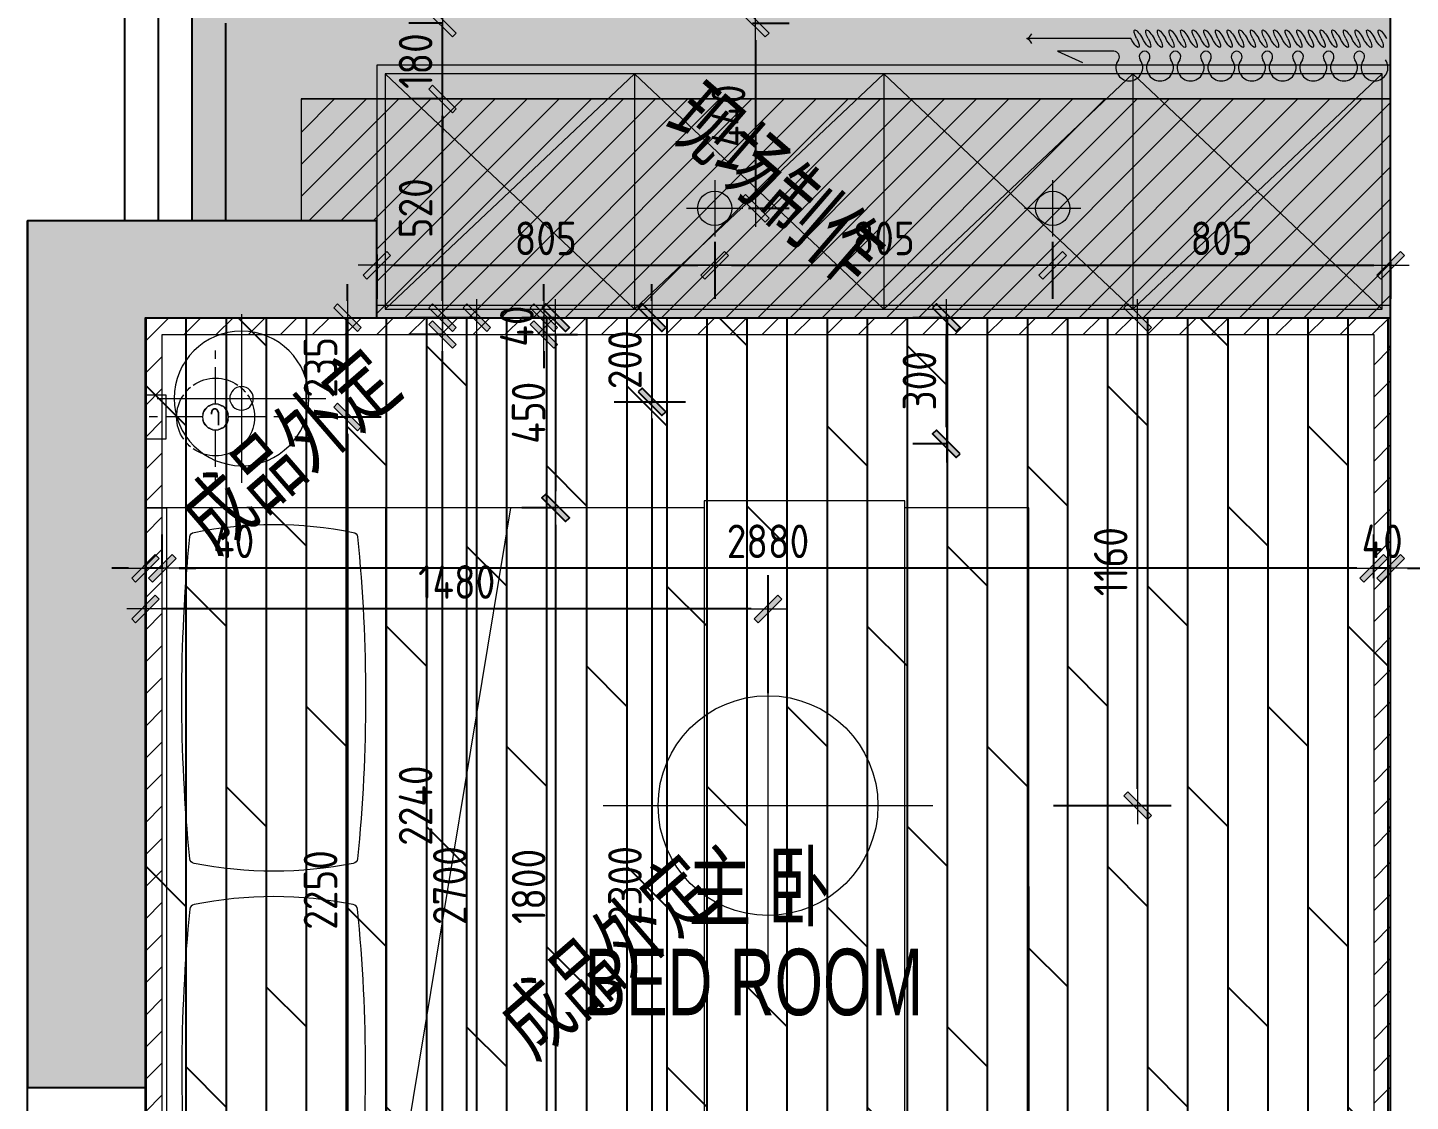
# Model space of a CAD drawing. Header units: millimetres. Extents: x 104198 to 1296755, y -81101 to 81453.
# Drawn here: x 569386 to 572673, y 15387 to 17940 of the extents above; entities that cross this region are included whole.
import ezdxf
from ezdxf.enums import TextEntityAlignment as Align

# ---------------------------------------------------------------- set-up
doc = ezdxf.new("R2010")
doc.units = ezdxf.units.MM
doc.header["$PDMODE"] = 3
for name, pattern in [('CONTINOUS', [0]), ('DOTE', [61.468, 50.8, -5.08, 0.508, -5.08]), ('NEGATIVE', [1.875, 0.625, -1.25])]:
    doc.linetypes.add(name, pattern=pattern)
doc.layers.get('Defpoints').update_dxf_attribs({"color": 250})
for name, color, linetype, lineweight in [('01-PL-墙体柱子', 7, 'Continuous', 35), ('1-活动家具', 51, 'Continuous', 20), ('P★01 活动家具', 51, 'Continuous', 0), ('P★10 文字说明', 50, 'Continuous', 0), ('Q◆08 新建墙体填充', 250, 'Continuous', 0), ('T●01 天花造型', 51, 'Continuous', 0), ('T●02 天花填充', 250, 'Continuous', 0), ('T●04 天花灯具', 31, 'Continuous', 0), ('天花尺寸', 44, 'Continuous', 0), ('天花灯具尺寸', 2, 'Continuous', 0), ('平面文字', 2, 'Continuous', 0)]:
    doc.layers.add(name, color=color, linetype=linetype, lineweight=lineweight)
for name, color, linetype in [('11-PL-原始门窗', 1, 'Continuous'), ('11-插座图', 1, 'Continuous'), ('D■02 地材填充', 250, 'Continuous'), ('墙体', 7, 'Continuous'), ('平面布置尺寸图', 7, 'Continuous'), ('窗户', 1, 'Continuous')]:
    doc.layers.add(name, color=color, linetype=linetype)
doc.styles.add('CCD_DIM', font='ARCHS.SHX')
doc.styles.add('HB-SymText', font='romans.shx')
doc.styles.add('ROMANT', font='', dxfattribs={"width": 0.7})
doc.styles.add('新宋体', font='', dxfattribs={"width": 0.85})
doc.styles.get('ROMANT').set_extended_font_data('SimSun')
doc.styles.get('新宋体').set_extended_font_data('NSimSun')
doc.dimstyles.new('海龍1：40', dxfattribs={"dimscale": 40, "dimtxt": 2, "dimasz": 1, "dimexe": 2, "dimexo": 2, "dimgap": 0.6, "dimtad": 1, "dimdec": 0, "dimrnd": 5, "dimdsep": 46, "dimtxsty": 'CCD_DIM', "dimblk": 'WS-cj', "dimcen": 1, "dimclrd": 44, "dimclre": 44, "dimclrt": 2, "dimadec": 0, "dimazin": 2, "dimtfac": 1, "dimtdec": 4, "dimtix": 1, "dimtmove": 2, "dimatfit": 3, "dimldrblk": 'CCD_Leader_Arrow', "dimfxl": 5, "dimfxlon": 1, "dimtolj": 1, "dimarcsym": 0})

# ---------------------------------------------------------------- blocks, each defined once
blk = doc.blocks.new('吊灯')
at = {"color": 251, "linetype": 'DOTE', "ltscale": 129.6}
for p, q in [((0, -189), (0, 189)), ((-189, 0), (189, 0))]:
    blk.add_line(p, q, dxfattribs=at)
at = {"ltscale": 10}
blk.add_circle((0, 0), 126, dxfattribs=at)
blk = doc.blocks.new('JBOX-C')
at = {"color": 0, "linetype": 'ByBlock', "flags": 128}
blk.add_lwpolyline([(2, 0, -1), (-2, 0, -1)], format="xyb", close=True, dxfattribs=at)
at = {"color": 0, "linetype": 'Continuous'}
for start, end in [(103.2436, 166.7565), (13.2437, 76.7563), (193.2438, 256.7561), (283.244, 346.7563)]:
    blk.add_arc((0, 0), 2, start, end, dxfattribs=at)
at = {"style": 'HB-SymText', "flags": 8}
blk.add_attdef('?', text='', height=2.5, dxfattribs=at).set_placement((0, 0), align=Align.MIDDLE)
blk.add_attdef('?', text='', height=2.5, dxfattribs=at).set_placement((0, 0), align=Align.MIDDLE)
blk = doc.blocks.new('CLT-A_FIXT')
at = {"color": 0, "linetype": 'Continuous'}
for p, q in [((0, 1.70688), (0, 1.49352)), ((0, 1.28016), (0, 0.35)), ((-1.49352, 0), (-1.70688, 0)), ((-0.35, 0), (-1.28016, 0)), ((1.28016, 0), (0.35, 0)), ((1.70688, 0), (1.49352, 0)), ((0, -0.35), (0, -1.28016)), ((0, -1.49352), (0, -1.70688))]:
    blk.add_line(p, q, dxfattribs=at)
for start, end in [(130.000113, 139.999945), (54.999995, 124.99991), (40.000017, 50.000021), (145.000148, 215.000121), (324.999996, 34.999986), (219.999751, 230.000156), (309.999961, 319.999793), (234.999786, 304.999758)]:
    blk.add_arc((0, 0), 1, start, end, dxfattribs=at)
blk = doc.blocks.new('CLT-A600')
at = {"linetype": 'NEGATIVE', "xscale": 300, "yscale": 300, "zscale": 2000}
blk.add_blockref('CLT-A_FIXT', (0, 0), dxfattribs=at)
at = {"xscale": 300, "yscale": 300, "zscale": 2000}
blk.add_blockref('CLT-A_FIXT', (0, 0), dxfattribs=at)
ref = blk.add_blockref('JBOX-C', (0, 0), dxfattribs=dict(xscale=50, yscale=50, zscale=50))
ref.add_attrib('?', 'J', dxfattribs={"height": 125, "style": 'HB-SymText', "flags": 8}).set_placement((0, 0), align=Align.MIDDLE)
ref.add_attrib('?', 'J', dxfattribs={"height": 125, "style": 'HB-SymText', "flags": 8}).set_placement((0, 0), align=Align.MIDDLE)
blk = doc.blocks.new('ehd')
at = {"layer": 'T●01 天花造型'}
blk.add_lwpolyline([(573564.6, 9604.1), (573564.6, 9498.2), (573516.3, 9498.2), (573516.3, 9604.1)], close=True, dxfattribs=at)
at = {"layer": 'T●01 天花造型', "extrusion": (0, 0, -1), "xscale": 0.3084677419235136, "yscale": 0.3084677419235136, "zscale": -0.3084677419235136}
blk.add_blockref('CLT-A600', (-573397.9, 9551.2), dxfattribs=at)
blk = doc.blocks.new('WS-cj')
blk.add_hatch(color=2).paths.add_polyline_path([(0.588, 0.818), (-0.818, -0.588), (-0.588, -0.818), (0.818, 0.588)])
at = {"color": 2, "linetype": 'ByBlock', "lineweight": 0}
for p, q in [((-1.1, 0), (0, 0)), ((0, 0), (1.1, 0))]:
    blk.add_line(p, q, dxfattribs=at)
at = {"color": 2}
blk.add_lwpolyline([(0.588, 0.818), (-0.818, -0.588), (-0.588, -0.818), (0.818, 0.588)], close=True, dxfattribs=at)
blk = doc.blocks.new('*D429')
at = {"layer": 'Defpoints', "color": 0, "transparency": 16777216}
for p in [(570453.7, 17250.1), (570498.2, 17250.1), (571435.9, 14550.1)]:
    blk.add_point(p, dxfattribs=at)
at = {"layer": 'Q◆08 新建墙体填充', "color": 44, "lineweight": -2, "transparency": 16777216}
for p, q in [((570453.7, 17250.1), (570373.7, 17250.1)), ((570453.7, 14590.1), (570453.7, 17210.1)), ((570653.7, 14550.1), (570373.7, 14550.1))]:
    blk.add_line(p, q, dxfattribs=at)
at = {"layer": 'Q◆08 新建墙体填充', "color": 44, "lineweight": -2, "transparency": 16777216, "xscale": 40, "yscale": 40, "zscale": 40}
for p, rotation in [((570453.7, 17250.1), 90), ((570453.7, 14550.1), 270)]:
    blk.add_blockref('WS-cj', p, dxfattribs=dict(at, rotation=rotation))
at = {"layer": 'Q◆08 新建墙体填充', "color": 2, "transparency": 16777216, "insert": (570389.7, 15900.1), "char_height": 80, "attachment_point": 5, "rotation": 90, "style": 'CCD_DIM'}
blk.add_mtext('\\A1;2700', dxfattribs=at)
blk = doc.blocks.new('CCD_Leader_Arrow')
at = {"color": 50, "linetype": 'ByBlock'}
blk.add_line((0, 0), (-1, 0), dxfattribs=at)
for points in [[(-0.859, 0.668), (-0.597, 0.852), (-0.24, 0), (0, 0)], [(-0.859, -0.668), (-0.597, -0.852), (-0.24, 0), (0, 0)]]:
    blk.add_solid(points, dxfattribs=at)
blk = doc.blocks.new('*D493')
at = {"layer": 'Defpoints', "color": 0, "transparency": 16777216}
for p in [(570677.3, 17250.1), (570641, 16798), (570677.3, 16798)]:
    blk.add_point(p, dxfattribs=at)
at = {"layer": '平面布置尺寸图', "color": 44, "lineweight": -2, "transparency": 16777216}
for p, q in [((570641, 17250.1), (570561, 17250.1)), ((570641, 17210.1), (570641, 16838)), ((570641, 16798), (570561, 16798))]:
    blk.add_line(p, q, dxfattribs=at)
at = {"layer": '平面布置尺寸图', "color": 44, "lineweight": -2, "transparency": 16777216, "xscale": 40, "yscale": 40, "zscale": 40}
for p, rotation in [((570641, 17250.1), 90), ((570641, 16798), 270)]:
    blk.add_blockref('WS-cj', p, dxfattribs=dict(at, rotation=rotation))
at = {"layer": '平面布置尺寸图', "color": 2, "transparency": 16777216, "insert": (570577, 17024), "char_height": 80, "attachment_point": 5, "rotation": 90, "style": 'CCD_DIM'}
blk.add_mtext('\\A1;450', dxfattribs=at)
blk = doc.blocks.new('*D494')
at = {"layer": 'Defpoints', "color": 0, "transparency": 16777216}
for p in [(570677.3, 16798), (570641, 14998), (570641, 14998)]:
    blk.add_point(p, dxfattribs=at)
at = {"layer": '平面布置尺寸图', "color": 44, "lineweight": -2, "transparency": 16777216}
for p, q in [((570641, 16798), (570561, 16798)), ((570641, 16758), (570641, 15038)), ((570641, 14998), (570561, 14998))]:
    blk.add_line(p, q, dxfattribs=at)
at = {"layer": '平面布置尺寸图', "color": 44, "lineweight": -2, "transparency": 16777216, "xscale": 40, "yscale": 40, "zscale": 40}
for p, rotation in [((570641, 16798), 90), ((570641, 14998), 270)]:
    blk.add_blockref('WS-cj', p, dxfattribs=dict(at, rotation=rotation))
at = {"layer": '平面布置尺寸图', "color": 2, "transparency": 16777216, "insert": (570577, 15898), "char_height": 80, "attachment_point": 5, "rotation": 90, "style": 'CCD_DIM'}
blk.add_mtext('\\A1;1800', dxfattribs=at)
blk = doc.blocks.new('*D591')
at = {"layer": 'Defpoints', "color": 0, "transparency": 16777216}
for p in [(572586, 16654.4), (572586, 16550.9), (572626, 16550.9)]:
    blk.add_point(p, dxfattribs=at)
at = {"layer": '天花尺寸', "color": 44, "lineweight": -2, "transparency": 16777216}
for p, q in [((572586, 16630.9), (572586, 16734.4)), ((572626, 16630.9), (572626, 16734.4)), ((572546, 16654.4), (572506, 16654.4)), ((572626, 16654.4), (572586, 16654.4)), ((572666, 16654.4), (572706, 16654.4))]:
    blk.add_line(p, q, dxfattribs=at)
at = {"layer": '天花尺寸', "color": 44, "lineweight": -2, "transparency": 16777216, "xscale": 40, "yscale": 40, "zscale": 40}
blk.add_blockref('WS-cj', (572586, 16654.4), dxfattribs=at)
at = {"layer": '天花尺寸', "color": 44, "lineweight": -2, "transparency": 16777216, "xscale": 40, "yscale": 40, "zscale": 40, "rotation": 180}
blk.add_blockref('WS-cj', (572626, 16654.4), dxfattribs=at)
at = {"layer": '天花尺寸', "color": 2, "transparency": 16777216, "insert": (572606, 16718.4), "char_height": 80, "attachment_point": 5, "style": 'CCD_DIM'}
blk.add_mtext('\\A1;40', dxfattribs=at)
blk = doc.blocks.new('*D592')
at = {"layer": 'Defpoints', "color": 0, "transparency": 16777216}
for p in [(569706, 16654.4), (569706, 16574.7), (572586, 16550.9)]:
    blk.add_point(p, dxfattribs=at)
at = {"layer": '天花尺寸', "color": 44, "lineweight": -2, "transparency": 16777216}
for p, q in [((569706, 16654.4), (569706, 16734.4)), ((572586, 16630.9), (572586, 16734.4)), ((572546, 16654.4), (569746, 16654.4))]:
    blk.add_line(p, q, dxfattribs=at)
at = {"layer": '天花尺寸', "color": 44, "lineweight": -2, "transparency": 16777216, "xscale": 40, "yscale": 40, "zscale": 40, "rotation": 180}
blk.add_blockref('WS-cj', (569706, 16654.4), dxfattribs=at)
at = {"layer": '天花尺寸', "color": 44, "lineweight": -2, "transparency": 16777216, "xscale": 40, "yscale": 40, "zscale": 40}
blk.add_blockref('WS-cj', (572586, 16654.4), dxfattribs=at)
at = {"layer": '天花尺寸', "color": 2, "transparency": 16777216, "insert": (571146, 16718.4), "char_height": 80, "attachment_point": 5, "style": 'CCD_DIM'}
blk.add_mtext('\\A1;2880', dxfattribs=at)
blk = doc.blocks.new('*D593')
at = {"layer": 'Defpoints', "color": 0, "transparency": 16777216}
for p in [(569666, 16654.4), (569666, 16603.3), (569706, 16574.7)]:
    blk.add_point(p, dxfattribs=at)
at = {"layer": '天花尺寸', "color": 44, "lineweight": -2, "transparency": 16777216}
for p, q in [((569666, 16654.4), (569666, 16734.4)), ((569706, 16654.4), (569706, 16734.4)), ((569626, 16654.4), (569586, 16654.4)), ((569706, 16654.4), (569666, 16654.4)), ((569746, 16654.4), (569786, 16654.4))]:
    blk.add_line(p, q, dxfattribs=at)
at = {"layer": '天花尺寸', "color": 44, "lineweight": -2, "transparency": 16777216, "xscale": 40, "yscale": 40, "zscale": 40}
blk.add_blockref('WS-cj', (569666, 16654.4), dxfattribs=at)
at = {"layer": '天花尺寸', "color": 44, "lineweight": -2, "transparency": 16777216, "xscale": 40, "yscale": 40, "zscale": 40, "rotation": 180}
blk.add_blockref('WS-cj', (569706, 16654.4), dxfattribs=at)
at = {"layer": '天花尺寸', "color": 2, "transparency": 16777216, "insert": (569875.9, 16718.4), "char_height": 80, "attachment_point": 5, "style": 'CCD_DIM'}
blk.add_mtext('\\A1;40', dxfattribs=at)
blk = doc.blocks.new('*D595')
at = {"layer": 'Defpoints', "color": 0, "transparency": 16777216}
for p in [(570372.3, 17210.1), (570372.3, 17210.1), (570372.3, 14970.1)]:
    blk.add_point(p, dxfattribs=at)
at = {"layer": '天花尺寸', "color": 44, "lineweight": -2, "transparency": 16777216}
for p, q in [((570372.3, 17210.1), (570292.3, 17210.1)), ((570372.3, 15010.1), (570372.3, 17170.1)), ((570372.3, 14970.1), (570292.3, 14970.1))]:
    blk.add_line(p, q, dxfattribs=at)
at = {"layer": '天花尺寸', "color": 44, "lineweight": -2, "transparency": 16777216, "xscale": 40, "yscale": 40, "zscale": 40}
for p, rotation in [((570372.3, 17210.1), 90), ((570372.3, 14970.1), 270)]:
    blk.add_blockref('WS-cj', p, dxfattribs=dict(at, rotation=rotation))
at = {"layer": '天花尺寸', "color": 2, "transparency": 16777216, "insert": (570308.3, 16090.1), "char_height": 80, "attachment_point": 5, "rotation": 90, "style": 'CCD_DIM'}
blk.add_mtext('\\A1;2240', dxfattribs=at)
blk = doc.blocks.new('*D596')
at = {"layer": 'Defpoints', "color": 0, "transparency": 16777216}
for p in [(570372.3, 17770.1), (570372.3, 17770.1), (570372.3, 17250.1)]:
    blk.add_point(p, dxfattribs=at)
at = {"layer": '天花尺寸', "color": 44, "lineweight": -2, "transparency": 16777216}
for p, q in [((570372.3, 17770.1), (570292.3, 17770.1)), ((570372.3, 17290.1), (570372.3, 17730.1)), ((570372.3, 17250.1), (570292.3, 17250.1))]:
    blk.add_line(p, q, dxfattribs=at)
at = {"layer": '天花尺寸', "color": 44, "lineweight": -2, "transparency": 16777216, "xscale": 40, "yscale": 40, "zscale": 40}
for p, rotation in [((570372.3, 17770.1), 90), ((570372.3, 17250.1), 270)]:
    blk.add_blockref('WS-cj', p, dxfattribs=dict(at, rotation=rotation))
at = {"layer": '天花尺寸', "color": 2, "transparency": 16777216, "insert": (570308.3, 17510.1), "char_height": 80, "attachment_point": 5, "rotation": 90, "style": 'CCD_DIM'}
blk.add_mtext('\\A1;520', dxfattribs=at)
blk = doc.blocks.new('*D597')
at = {"layer": 'Defpoints', "color": 0, "transparency": 16777216}
for p in [(570372.3, 17950.1), (570405.3, 17950.1), (570372.3, 17770.1)]:
    blk.add_point(p, dxfattribs=at)
at = {"layer": '天花尺寸', "color": 44, "lineweight": -2, "transparency": 16777216}
for p, q in [((570372.3, 17990.1), (570372.3, 18030.1)), ((570372.3, 17950.1), (570292.3, 17950.1)), ((570372.3, 17770.1), (570372.3, 17950.1)), ((570372.3, 17770.1), (570292.3, 17770.1)), ((570372.3, 17730.1), (570372.3, 17690.1))]:
    blk.add_line(p, q, dxfattribs=at)
at = {"layer": '天花尺寸', "color": 44, "lineweight": -2, "transparency": 16777216, "xscale": 40, "yscale": 40, "zscale": 40}
for p, rotation in [((570372.3, 17950.1), 270), ((570372.3, 17770.1), 90)]:
    blk.add_blockref('WS-cj', p, dxfattribs=dict(at, rotation=rotation))
at = {"layer": '天花尺寸', "color": 2, "transparency": 16777216, "insert": (570308.3, 17860.1), "char_height": 80, "attachment_point": 5, "rotation": 90, "style": 'CCD_DIM'}
blk.add_mtext('\\A1;180', dxfattribs=at)
blk = doc.blocks.new('*D600')
at = {"layer": 'Defpoints', "color": 0, "transparency": 16777216}
for p in [(569666, 16557.7), (569666, 16090.1), (571146, 16090.1)]:
    blk.add_point(p, dxfattribs=at)
at = {"layer": '天花灯具尺寸', "color": 44, "lineweight": -2, "transparency": 16777216}
for p, q in [((569666, 16357.7), (569666, 16637.7)), ((571146, 16357.7), (571146, 16637.7)), ((571106, 16557.7), (569706, 16557.7))]:
    blk.add_line(p, q, dxfattribs=at)
at = {"layer": '天花灯具尺寸', "color": 44, "lineweight": -2, "transparency": 16777216, "xscale": 40, "yscale": 40, "zscale": 40, "rotation": 180}
blk.add_blockref('WS-cj', (569666, 16557.7), dxfattribs=at)
at = {"layer": '天花灯具尺寸', "color": 44, "lineweight": -2, "transparency": 16777216, "xscale": 40, "yscale": 40, "zscale": 40}
blk.add_blockref('WS-cj', (571146, 16557.7), dxfattribs=at)
at = {"layer": '天花灯具尺寸', "color": 2, "transparency": 16777216, "insert": (570406, 16621.7), "char_height": 80, "attachment_point": 5, "style": 'CCD_DIM'}
blk.add_mtext('\\A1;1480', dxfattribs=at)
blk = doc.blocks.new('*D601')
at = {"layer": 'Defpoints', "color": 0, "transparency": 16777216}
for p in [(570216, 17250.1), (572024.7, 17250.1), (571146, 16090.1)]:
    blk.add_point(p, dxfattribs=at)
at = {"layer": '天花灯具尺寸', "color": 44, "lineweight": -2, "transparency": 16777216}
for p, q in [((571824.7, 17250.1), (572104.7, 17250.1)), ((572024.7, 16130.1), (572024.7, 17210.1)), ((571824.7, 16090.1), (572104.7, 16090.1))]:
    blk.add_line(p, q, dxfattribs=at)
at = {"layer": '天花灯具尺寸', "color": 44, "lineweight": -2, "transparency": 16777216, "xscale": 40, "yscale": 40, "zscale": 40}
for p, rotation in [((572024.7, 17250.1), 90), ((572024.7, 16090.1), 270)]:
    blk.add_blockref('WS-cj', p, dxfattribs=dict(at, rotation=rotation))
at = {"layer": '天花灯具尺寸', "color": 2, "transparency": 16777216, "insert": (571960.7, 16670.1), "char_height": 80, "attachment_point": 5, "rotation": 90, "style": 'CCD_DIM'}
blk.add_mtext('\\A1;1160', dxfattribs=at)
blk = doc.blocks.new('*D618')
at = {"layer": 'Defpoints', "color": 0, "transparency": 16777216}
for p in [(570060.6, 17250.1), (569990.7, 17014), (570146.3, 17014)]:
    blk.add_point(p, dxfattribs=at)
at = {"layer": '天花灯具尺寸', "color": 44, "lineweight": -2, "transparency": 16777216}
for p, q in [((570146.3, 17290.1), (570146.3, 17330.1)), ((570140.6, 17250.1), (570226.3, 17250.1)), ((570146.3, 17250.1), (570146.3, 17014)), ((570070.7, 17014), (570226.3, 17014)), ((570146.3, 16974), (570146.3, 16934))]:
    blk.add_line(p, q, dxfattribs=at)
at = {"layer": '天花灯具尺寸', "color": 44, "lineweight": -2, "transparency": 16777216, "xscale": 40, "yscale": 40, "zscale": 40}
for p, rotation in [((570146.3, 17250.1), 270), ((570146.3, 17014), 90)]:
    blk.add_blockref('WS-cj', p, dxfattribs=dict(at, rotation=rotation))
at = {"layer": '天花灯具尺寸', "color": 2, "transparency": 16777216, "insert": (570082.3, 17132.1), "char_height": 80, "attachment_point": 5, "rotation": 90, "style": 'CCD_DIM'}
blk.add_mtext('\\A1;235', dxfattribs=at)
blk = doc.blocks.new('*D619')
at = {"layer": 'Defpoints', "color": 0, "transparency": 16777216}
for p in [(569990.7, 17014), (569990.7, 14765.1), (570146.3, 14765.1)]:
    blk.add_point(p, dxfattribs=at)
at = {"layer": '天花灯具尺寸', "color": 44, "lineweight": -2, "transparency": 16777216}
for p, q in [((570070.7, 17014), (570226.3, 17014)), ((570146.3, 16974), (570146.3, 14805.1)), ((570070.7, 14765.1), (570226.3, 14765.1))]:
    blk.add_line(p, q, dxfattribs=at)
at = {"layer": '天花灯具尺寸', "color": 44, "lineweight": -2, "transparency": 16777216, "xscale": 40, "yscale": 40, "zscale": 40}
for p, rotation in [((570146.3, 17014), 90), ((570146.3, 14765.1), 270)]:
    blk.add_blockref('WS-cj', p, dxfattribs=dict(at, rotation=rotation))
at = {"layer": '天花灯具尺寸', "color": 2, "transparency": 16777216, "insert": (570082.3, 15889.6), "char_height": 80, "attachment_point": 5, "rotation": 90, "style": 'CCD_DIM'}
blk.add_mtext('\\A1;2250', dxfattribs=at)
blk = doc.blocks.new('*D828')
at = {"layer": '11-插座图', "color": 44, "lineweight": -2, "transparency": 16777216}
for p, q in [((571570, 17250.1), (571490, 17250.1)), ((571570, 16990.1), (571570, 17210.1)), ((571570, 16950.1), (571490, 16950.1))]:
    blk.add_line(p, q, dxfattribs=at)
at = {"layer": 'Defpoints', "color": 0, "transparency": 16777216}
for p in [(571570, 17250.1), (571630, 17250.1), (571630, 16950.1)]:
    blk.add_point(p, dxfattribs=at)
at = {"layer": '11-插座图', "color": 44, "lineweight": -2, "transparency": 16777216, "xscale": 40, "yscale": 40, "zscale": 40}
for p, rotation in [((571570, 17250.1), 90), ((571570, 16950.1), 270)]:
    blk.add_blockref('WS-cj', p, dxfattribs=dict(at, rotation=rotation))
at = {"layer": '11-插座图', "color": 2, "transparency": 16777216, "insert": (571506, 17100.1), "char_height": 80, "attachment_point": 5, "rotation": 90, "style": 'CCD_DIM'}
blk.add_mtext('\\A1;300', dxfattribs=at)
blk = doc.blocks.new('*D834')
at = {"layer": '11-插座图', "color": 44, "lineweight": -2, "transparency": 16777216}
for p, q in [((570870, 17290.1), (570870, 17330.1)), ((570790, 17250.1), (570950, 17250.1)), ((570870, 17250.1), (570870, 17050.1)), ((570780, 17050.1), (570950, 17050.1)), ((570870, 17010.1), (570870, 16970.1))]:
    blk.add_line(p, q, dxfattribs=at)
at = {"layer": 'Defpoints', "color": 0, "transparency": 16777216}
for p in [(570710, 17250.1), (570700, 17050.1), (570870, 17050.1)]:
    blk.add_point(p, dxfattribs=at)
at = {"layer": '11-插座图', "color": 44, "lineweight": -2, "transparency": 16777216, "xscale": 40, "yscale": 40, "zscale": 40}
for p, rotation in [((570870, 17250.1), 270), ((570870, 17050.1), 90)]:
    blk.add_blockref('WS-cj', p, dxfattribs=dict(at, rotation=rotation))
at = {"layer": '11-插座图', "color": 2, "transparency": 16777216, "insert": (570806, 17150.1), "char_height": 80, "attachment_point": 5, "rotation": 90, "style": 'CCD_DIM'}
blk.add_mtext('\\A1;200', dxfattribs=at)
blk = doc.blocks.new('*D835')
at = {"layer": '11-插座图', "color": 44, "lineweight": -2, "transparency": 16777216}
for p, q in [((570780, 17050.1), (570950, 17050.1)), ((570870, 17010.1), (570870, 14790.1)), ((570870, 14750.1), (570790, 14750.1))]:
    blk.add_line(p, q, dxfattribs=at)
at = {"layer": 'Defpoints', "color": 0, "transparency": 16777216}
for p in [(570700, 17050.1), (570870, 14750.1), (570870, 14750.1)]:
    blk.add_point(p, dxfattribs=at)
at = {"layer": '11-插座图', "color": 44, "lineweight": -2, "transparency": 16777216, "xscale": 40, "yscale": 40, "zscale": 40}
for p, rotation in [((570870, 17050.1), 90), ((570870, 14750.1), 270)]:
    blk.add_blockref('WS-cj', p, dxfattribs=dict(at, rotation=rotation))
at = {"layer": '11-插座图', "color": 2, "transparency": 16777216, "insert": (570806, 15900.1), "char_height": 80, "attachment_point": 5, "rotation": 90, "style": 'CCD_DIM'}
blk.add_mtext('\\A1;2300', dxfattribs=at)
blk = doc.blocks.new('*D982')
at = {"layer": 'Defpoints', "color": 0, "transparency": 16777216}
for p in [(570567.4, 17250.1), (570613.1, 17250.1), (570567.4, 17210.1)]:
    blk.add_point(p, dxfattribs=at)
at = {"layer": '天花尺寸', "color": 44, "lineweight": -2, "transparency": 16777216}
for p, q in [((570613.1, 17290.1), (570613.1, 17330.1)), ((570613.1, 17250.1), (570693.1, 17250.1)), ((570613.1, 17210.1), (570613.1, 17250.1)), ((570613.1, 17210.1), (570693.1, 17210.1)), ((570613.1, 17170.1), (570613.1, 17130.1))]:
    blk.add_line(p, q, dxfattribs=at)
at = {"layer": '天花尺寸', "color": 44, "lineweight": -2, "transparency": 16777216, "xscale": 40, "yscale": 40, "zscale": 40}
for p, rotation in [((570613.1, 17250.1), 270), ((570613.1, 17210.1), 90)]:
    blk.add_blockref('WS-cj', p, dxfattribs=dict(at, rotation=rotation))
at = {"layer": '天花尺寸', "color": 2, "transparency": 16777216, "insert": (570549.1, 17230.1), "char_height": 80, "attachment_point": 5, "rotation": 90, "style": 'CCD_DIM'}
blk.add_mtext('\\A1;40', dxfattribs=at)
blk = doc.blocks.new('A$C7BD43A8D')
at = {"color": 8, "linetype": 'CONTINOUS', "ltscale": 0.01}
for p, q in [((111.4, 222.8), (111.4, 0)), ((0, 111.4), (222.8, 111.4))]:
    blk.add_line(p, q, dxfattribs=at)
at = {"color": 1, "linetype": 'CONTINOUS', "ltscale": 0.01}
blk.add_circle((111.4, 111.4), 67.2, dxfattribs=at)
blk = doc.blocks.new('*D983')
at = {"layer": 'Defpoints', "color": 0, "transparency": 16777216}
for p in [(571019.3, 17510.1), (570216, 17480.1), (571019.3, 17374.6)]:
    blk.add_point(p, dxfattribs=at)
at = {"layer": '天花灯具尺寸', "color": 44, "lineweight": -2, "transparency": 16777216}
for p, q in [((571019.3, 17430.1), (571019.3, 17294.6)), ((570216, 17400.1), (570216, 17294.6)), ((570256, 17374.6), (570979.3, 17374.6))]:
    blk.add_line(p, q, dxfattribs=at)
at = {"layer": '天花灯具尺寸', "color": 44, "lineweight": -2, "transparency": 16777216, "xscale": 40, "yscale": 40, "zscale": 40, "rotation": 180}
blk.add_blockref('WS-cj', (570216, 17374.6), dxfattribs=at)
at = {"layer": '天花灯具尺寸', "color": 44, "lineweight": -2, "transparency": 16777216, "xscale": 40, "yscale": 40, "zscale": 40}
blk.add_blockref('WS-cj', (571019.3, 17374.6), dxfattribs=at)
at = {"layer": '天花灯具尺寸', "color": 2, "transparency": 16777216, "insert": (570617.7, 17438.6), "char_height": 80, "attachment_point": 5, "style": 'CCD_DIM'}
blk.add_mtext('\\A1;805', dxfattribs=at)
blk = doc.blocks.new('*D984')
at = {"layer": 'Defpoints', "color": 0, "transparency": 16777216}
for p in [(571019.3, 17510.1), (571822.7, 17510.1), (571822.7, 17374.6)]:
    blk.add_point(p, dxfattribs=at)
at = {"layer": '天花灯具尺寸', "color": 44, "lineweight": -2, "transparency": 16777216}
for p, q in [((571019.3, 17430.1), (571019.3, 17294.6)), ((571822.7, 17430.1), (571822.7, 17294.6)), ((571059.3, 17374.6), (571782.7, 17374.6))]:
    blk.add_line(p, q, dxfattribs=at)
at = {"layer": '天花灯具尺寸', "color": 44, "lineweight": -2, "transparency": 16777216, "xscale": 40, "yscale": 40, "zscale": 40, "rotation": 180}
blk.add_blockref('WS-cj', (571019.3, 17374.6), dxfattribs=at)
at = {"layer": '天花灯具尺寸', "color": 44, "lineweight": -2, "transparency": 16777216, "xscale": 40, "yscale": 40, "zscale": 40}
blk.add_blockref('WS-cj', (571822.7, 17374.6), dxfattribs=at)
at = {"layer": '天花灯具尺寸', "color": 2, "transparency": 16777216, "insert": (571421, 17438.6), "char_height": 80, "attachment_point": 5, "style": 'CCD_DIM'}
blk.add_mtext('\\A1;805', dxfattribs=at)
blk = doc.blocks.new('*D985')
at = {"layer": 'Defpoints', "color": 0, "transparency": 16777216}
for p in [(571822.7, 17510.1), (572626, 17463.2), (572626, 17374.6)]:
    blk.add_point(p, dxfattribs=at)
at = {"layer": '天花灯具尺寸', "color": 44, "lineweight": -2, "transparency": 16777216}
for p, q in [((571822.7, 17430.1), (571822.7, 17294.6)), ((571862.7, 17374.6), (572586, 17374.6)), ((572626, 17383.2), (572626, 17294.6))]:
    blk.add_line(p, q, dxfattribs=at)
at = {"layer": '天花灯具尺寸', "color": 44, "lineweight": -2, "transparency": 16777216, "xscale": 40, "yscale": 40, "zscale": 40, "rotation": 180}
blk.add_blockref('WS-cj', (571822.7, 17374.6), dxfattribs=at)
at = {"layer": '天花灯具尺寸', "color": 44, "lineweight": -2, "transparency": 16777216, "xscale": 40, "yscale": 40, "zscale": 40}
blk.add_blockref('WS-cj', (572626, 17374.6), dxfattribs=at)
at = {"layer": '天花灯具尺寸', "color": 2, "transparency": 16777216, "insert": (572224.3, 17438.6), "char_height": 80, "attachment_point": 5, "style": 'CCD_DIM'}
blk.add_mtext('\\A1;805', dxfattribs=at)
blk = doc.blocks.new('*D986')
at = {"layer": 'Defpoints', "color": 0, "transparency": 16777216}
for p in [(571029, 17950.1), (571019.3, 17510.1), (571116.1, 17510.1)]:
    blk.add_point(p, dxfattribs=at)
at = {"layer": '天花灯具尺寸', "color": 44, "lineweight": -2, "transparency": 16777216}
for p, q in [((571109, 17950.1), (571196.1, 17950.1)), ((571116.1, 17910.1), (571116.1, 17550.1)), ((571099.3, 17510.1), (571196.1, 17510.1))]:
    blk.add_line(p, q, dxfattribs=at)
at = {"layer": '天花灯具尺寸', "color": 44, "lineweight": -2, "transparency": 16777216, "xscale": 40, "yscale": 40, "zscale": 40}
for p, rotation in [((571116.1, 17950.1), 90), ((571116.1, 17510.1), 270)]:
    blk.add_blockref('WS-cj', p, dxfattribs=dict(at, rotation=rotation))
at = {"layer": '天花灯具尺寸', "color": 2, "transparency": 16777216, "insert": (571052.1, 17730.1), "char_height": 80, "attachment_point": 5, "rotation": 90, "style": 'CCD_DIM'}
blk.add_mtext('\\A1;440', dxfattribs=at)
blk = doc.blocks.new('A$C4F0320F4')
at = {"color": 32}
for p, q in [((1090.8, 70.9), (1008.9, 108.2)), ((904.5, 70.9), (1090.8, 70.9)), ((849, 28.9), (1192, 28.9))]:
    blk.add_line(p, q, dxfattribs=at)
for centre, start, end in [((1208.4, 61), 206.8177, 243.0269), ((1208.4, -3.3), 116.9731, 153.1823)]:
    blk.add_arc(centre, 36.1, start, end, dxfattribs=at)
for centre, major_axis, start_param, end_param in [((44.2, 124.5), (31.3, 31.3), 0.785455, 2.971795), ((44.2, 124.5), (31.3, 31.3), 4.8823, 7.06864), ((94.8, 88.7), (-12.6, 12.6), 0.169911, 2.356251)]:
    blk.add_ellipse(centre, major_axis=major_axis, ratio=1, start_param=start_param, end_param=end_param, dxfattribs=at)
at = {"color": 32, "linetype": 'ByBlock'}
for centre, major_axis, start_param, end_param in [((145.1, 124.5), (31.3, 31.3), 0.785455, 2.971795), ((145.1, 124.5), (-31.3, 31.3), 3.311504, 5.497844), ((246.4, 124.5), (31.3, 31.3), 0.785455, 2.971795), ((246.4, 124.5), (31.3, 31.3), 4.8823, 7.06864), ((347.6, 124.5), (-31.3, 31.3), -0.785341, 1.400999), ((347.6, 124.5), (31.3, 31.3), 4.8823, 7.06864), ((448.9, 124.5), (31.3, 31.3), 0.785455, 2.971795), ((448.9, 124.5), (31.3, 31.3), 4.8823, 7.06864), ((550.1, 124.5), (31.3, 31.3), 0.785455, 2.971795), ((550.1, 124.5), (-31.3, 31.3), 3.311504, 5.497844), ((651.4, 124.5), (31.3, 31.3), 0.785455, 2.971795), ((651.4, 124.5), (31.3, 31.3), 4.8823, 7.06864), ((752.6, 124.5), (31.3, 31.3), 0.785455, 2.971795), ((752.6, 124.5), (31.3, 31.3), 4.8823, 7.06864), ((853.9, 124.5), (-31.3, 31.3), -0.785341, 1.400999), ((853.9, 124.5), (31.3, 31.3), 4.8823, 7.06864), ((94.5, 88.7), (-12.6, 12.6), 2.356251, 4.542591), ((195.8, 88.7), (12.6, 12.6), 1.740708, 6.113388), ((297, 88.7), (-12.6, 12.6), 0.169911, 4.542591), ((398.3, 88.7), (12.6, 12.6), 1.740708, 6.113388), ((499.5, 88.7), (-12.6, 12.6), 0.169911, 2.356251), ((499.5, 88.7), (-12.6, 12.6), 2.356251, 4.542591), ((600.8, 88.7), (12.6, 12.6), 1.740708, 6.113388), ((702, 88.7), (12.6, 12.6), 1.740708, 6.113388), ((803.3, 88.7), (-12.6, 12.6), 0.169911, 4.542591), ((904.5, 88.7), (-12.6, 12.6), 0.169911, 2.356251)]:
    blk.add_ellipse(centre, major_axis=major_axis, ratio=1, start_param=start_param, end_param=end_param, dxfattribs=at)
at = {"color": 32, "extrusion": (0, 0, -1)}
for centre, start_param, end_param in [((33.3, 28.9), -1.424879, 1.716714), ((71.7, 28.9), -1.424879, 1.716714), ((110.1, 28.9), -1.424879, 1.716714), ((148.4, 28.9), -1.424879, 1.716714), ((186.8, 28.9), -1.424879, 1.716714), ((225.2, 28.9), -1.424879, 1.716714), ((263.6, 28.9), -1.424879, 1.716714), ((302, 28.9), -1.424879, 1.716714), ((340.4, 28.9), -1.424879, 1.716714), ((378.8, 28.9), -1.424879, 1.716714), ((417.1, 28.9), -1.424879, 1.716714), ((455.5, 28.9), -1.424879, 1.716714), ((493.9, 28.9), -1.424879, 1.716714), ((532.3, 28.9), -1.424879, 1.716714), ((570.7, 28.9), -1.424879, 1.716714), ((609.1, 28.9), -1.424879, 1.716714), ((647.5, 28.9), -1.424879, 1.716714), ((685.8, 28.9), -1.424879, 1.716714), ((724.2, 28.9), -1.424879, 1.716714), ((762.6, 28.9), -1.424879, 1.716714), ((801, 28.9), -1.424879, 1.716714), ((839.4, 28.9), -1.424879, 1.716714), ((14.1, 28.9), 1.716714, 4.858306), ((52.5, 28.9), 1.716714, 4.858306), ((90.9, 28.9), 1.716714, 4.858306), ((129.2, 28.9), 1.716714, 4.858306), ((167.6, 28.9), 1.716714, 4.858306), ((206, 28.9), 1.716714, 4.858306), ((244.4, 28.9), 1.716714, 4.858306), ((282.8, 28.9), 1.716714, 4.858306), ((321.2, 28.9), 1.716714, 4.858306), ((359.6, 28.9), 1.716714, 4.858306), ((397.9, 28.9), 1.716714, 4.858306), ((436.3, 28.9), 1.716714, 4.858306), ((474.7, 28.9), 1.716714, 4.858306), ((513.1, 28.9), 1.716714, 4.858306), ((551.5, 28.9), 1.716714, 4.858306), ((589.9, 28.9), 1.716714, 4.858306), ((628.3, 28.9), 1.716714, 4.858306), ((666.6, 28.9), 1.716714, 4.858306), ((705, 28.9), 1.716714, 4.858306), ((743.4, 28.9), 1.716714, 4.858306), ((781.8, 28.9), 1.716714, 4.858306), ((820.2, 28.9), 1.716714, 4.858306)]:
    blk.add_ellipse(centre, major_axis=(-16.5, 28.6), ratio=0.254545, start_param=start_param, end_param=end_param, dxfattribs=at)
blk = doc.blocks.new('A$C1AED7FCF')
at = {"layer": '1-活动家具', "color": 45}
for points in [[(247.5, 0), (247.5, 495.1)], [(0, 247.5), (495.1, 247.5)]]:
    blk.add_lwpolyline(points, dxfattribs=at)
at = {"layer": '1-活动家具', "color": 51, "ltscale": 2000}
blk.add_circle((247.5, 247.5), 197.5, dxfattribs=at)
at = {"layer": '1-活动家具', "color": 45}
blk.add_circle((247.5, 247.5), 34.5, dxfattribs=at)
blk = doc.blocks.new('A$C69B14268')
at = {"layer": '1-活动家具', "color": 51}
for p, q in [((17.1, 772.1), (17.1, 2100)), ((1817.1, 772.1), (1817.1, 2100)), ((17.1, 0), (17.1, 294.8)), ((1817.1, 0), (1817.1, 294.8)), ((917.1, 0), (17.1, 0)), ((917.1, 0), (1817.1, 0))]:
    blk.add_line(p, q, dxfattribs=at)
at = {"layer": '1-活动家具', "color": 45}
for q in [(1817.1, 1528.6), (1817.1, 1231.3)]:
    blk.add_line((17.1, 1528.6), q, dxfattribs=at)
at = {"layer": '1-活动家具', "color": 51}
for points in [[(1817.1, 2050), (17.1, 2050), (17.1, 2100), (1817.1, 2100)], [(1834.2, 772.1), (0, 772.1), (0, 294.8), (1834.2, 294.8)]]:
    blk.add_lwpolyline(points, close=True, dxfattribs=at)
at = {"layer": '1-活动家具', "color": 45}
for points in [[(863.3, 1595.7, 0.322023), (874.2, 1605.8, 0.09885), (874.2, 1984.4, 0.322023), (863.3, 1994.5, 0.049649), (98.1, 1994.5, 0.322023), (87.3, 1984.4, 0.09885), (87.3, 1605.8, 0.322023), (98.1, 1595.7, 0.049649)], [(982.9, 1595.7, -0.322023), (972, 1605.8, -0.09885), (972, 1984.4, -0.322023), (982.9, 1994.5, -0.049649), (1748.1, 1994.5, -0.322023), (1758.9, 1984.4, -0.09885), (1758.9, 1605.8, -0.322023), (1748.1, 1595.7, -0.049649)]]:
    blk.add_lwpolyline(points, format="xyb", close=True, dxfattribs=at)

msp = doc.modelspace()

# ---------------------------------------------------------------- hatches: boundary and pattern name
at = {"layer": '01-PL-墙体柱子', "lineweight": -2, "ltscale": 10}
msp.add_hatch(color=8, dxfattribs=at).paths.add_polyline_path([(570216, 17480.1), (569386, 17480.1), (569386, 15420.1), (569666, 15420.1), (569666, 17250.1), (570216, 17250.1)])
at = {"layer": 'D■02 地材填充'}
h = msp.add_hatch(dxfattribs=at)
h.set_pattern_fill('AR-CONC', color=250, style=0)
h.set_pattern_definition([(50, (569776, 17480.1), (182.1847, -15.939), [19.05, -209.55]), (355, (569776, 17480.1), (-35.243, 191.0566), [15.24, -167.64]), (100.451, (569791.18, 17478.76), (146.9425, 175.1167), [16.19, -178.09]), (46.184, (569776, 17530.9), (271.079, -42.042), [28.575, -314.325]), (96.6356, (569798.6, 17527.4), (237.404, 247.426), [24.285, -267.135]), (351.184, (569776, 17530.9), (237.405, 247.425), [22.86, -251.46]), (21, (569801.4, 17518.2), (151.615, -102.2655), [19.05, -209.55]), (326, (569801.4, 17518.2), (61.802, 184.188), [15.24, -167.64]), (71.4514, (569814.04, 17509.67), (213.4165, 81.923), [16.19, -178.09]), (37.5, (569776, 17480.09), (3.0886, 84.55504), [0, -165.608, 0, -170.18, 0, -168.275]), (7.5, (569776, 17480.09), (66.8197, 100.1806), [0, -97.028, 0, -161.798, 0, -64.135]), (327.5, (569719.36, 17480.09), (135.5906, -5.72874), [0, -63.5, 0, -198.12, 0, -262.89]), (317.5, (569693.96, 17480.09), (148.1292, 25.4265), [0, -82.55, 0, -131.572, 0, -186.69])])
h.paths.add_polyline_path([(575406, 18030.1), (572756, 18030.1), (572756, 17950.1), (575315.1, 17950.1), (575315.1, 17510.1), (575406, 17510.1)])
h.paths.add_polyline_path([(572626, 18030.1), (569776, 18030.1), (569776, 17480.1), (569856, 17480.1), (569856, 17950.1), (572626, 17950.1)])
h = msp.add_hatch(dxfattribs=at)
h.set_pattern_fill('AR-CONC', color=250, style=0)
h.set_pattern_definition([(50, (569856, 17250.1), (182.1847, -15.939), [19.05, -209.55]), (355, (569856, 17250.1), (-35.243, 191.0566), [15.24, -167.64]), (100.451, (569871.18, 17248.76), (146.9425, 175.1167), [16.19, -178.09]), (46.184, (569856, 17300.9), (271.079, -42.042), [28.575, -314.325]), (96.6356, (569878.6, 17297.4), (237.404, 247.426), [24.285, -267.135]), (351.184, (569856, 17300.9), (237.405, 247.425), [22.86, -251.46]), (21, (569881.4, 17288.2), (151.615, -102.2655), [19.05, -209.55]), (326, (569881.4, 17288.2), (61.802, 184.188), [15.24, -167.64]), (71.4514, (569894.04, 17279.67), (213.4165, 81.923), [16.19, -178.09]), (37.5, (569856, 17250.09), (3.0886, 84.55504), [0, -165.608, 0, -170.18, 0, -168.275]), (7.5, (569856, 17250.09), (66.8197, 100.1806), [0, -97.028, 0, -161.798, 0, -64.135]), (327.5, (569799.36, 17250.09), (135.5906, -5.72874), [0, -63.5, 0, -198.12, 0, -262.89]), (317.5, (569773.96, 17250.09), (148.1292, 25.4265), [0, -82.55, 0, -131.572, 0, -186.69])])
h.paths.add_polyline_path([(572626, 17950.1), (569856, 17950.1), (569856, 17480.1), (570216, 17480.1), (570216, 17250.1), (572626, 17250.1)])
h.paths.add_polyline_path([(575315.1, 17950.1), (572756, 17950.1), (572756, 17250.1), (575316, 17250.1), (575316, 17510.1), (575315.1, 17510.1)])
h = msp.add_hatch(dxfattribs=at)
h.set_pattern_fill('DOLMIT', color=256, scale=15, angle=90, style=0)
h.set_pattern_definition([(90, (39601.52, 6896.32), (-95.25, 6e-15), []), (135, (39601.52, 6896.32), (-190.49987, -190.49987), [134.7039, -269.4075])])
h.paths.add_polyline_path([(572626, 17250.1), (570216, 17250.1), (569666, 17250.1), (569666, 15420.1), (569666, 14550.1), (571435.9, 14550.1), (571515.9, 14550.1), (571515.9, 13950.1), (571515.9, 13805.1), (571535.9, 13805.1), (571535.9, 13755.1), (571515.9, 13755.1), (571515.9, 13105.1), (571535.9, 13105.1), (571535.9, 13050.1), (572625.9, 13050.1), (572625.9, 13195.1), (572605.9, 13195.1), (572605.9, 13245.1), (572625.9, 13245.1), (572625.9, 14075.1), (572605.9, 14075.1), (572605.9, 14125.1), (572626, 14125.1), (572626, 14140.1)])
at = {"layer": 'T●02 天花填充'}
h = msp.add_hatch(dxfattribs=at)
h.set_pattern_fill('ANSI31', color=256, scale=17, style=0)
h.set_pattern_definition([(45, (36951.52, 7176.316), (-38.1660885, 38.1660885), [])])
h.paths.add_polyline_path([(572626, 17770.1), (570036, 17770.1), (570036, 17480.1), (570216, 17480.1), (570216, 17250.1), (572626, 17250.1)])
h.paths.add_polyline_path([(575135.1, 17770.1), (572756, 17770.1), (572756, 17250.1), (575316, 17250.1), (575316, 17410.1), (575135.1, 17410.1)])
h = msp.add_hatch(dxfattribs=at)
h.set_pattern_fill('ANSI31', color=256, scale=17, style=0)
h.set_pattern_definition([(45, (569666, 14370.093), (-38.1661, 38.1661), [])])
h.paths.add_polyline_path([(572626, 17250.1), (570216, 17250.1), (569666, 17250.1), (569666, 15420.1), (569666, 14370.1), (571435.9, 14370.1), (571435.9, 14550.1), (571515.9, 14550.1), (571515.9, 14370.1), (572626, 14370.1)])
h.paths.add_polyline_path([(569706, 14970.1), (569706, 17210.1), (572586, 17210.1), (572586, 14970.1)], flags=16)

# ---------------------------------------------------------------- linework, layer by layer
at = {"layer": '01-PL-墙体柱子', "color": 8, "lineweight": -2, "ltscale": 10}
msp.add_lwpolyline([(570216, 17480.1), (569386, 17480.1), (569386, 15420.1), (569666, 15420.1), (569666, 17250.1), (570216, 17250.1)], close=True, dxfattribs=at)
at = {"layer": '11-PL-原始门窗', "color": 251}
for p, q in [((569696, 18110.1), (569696, 17480.1)), ((569776, 18030.1), (569776, 17480.1))]:
    msp.add_line(p, q, dxfattribs=at)
at = {"layer": 'P★01 活动家具', "color": 250}
for p, q in [((570828.5, 17830.1), (570828.5, 17270.1)), ((571421, 17830.1), (571421, 17270.1)), ((572013.5, 17830.1), (572013.5, 17270.1)), ((570036, 17770.1), (570036, 17480.1)), ((570036, 17770.1), (572626, 17770.1))]:
    msp.add_line(p, q, dxfattribs=at)
for points in [[(570216, 17250.1), (572626, 17250.1), (572626, 17850.1), (570216, 17850.1)], [(570236, 17270.1), (572606, 17270.1), (572606, 17830.1), (570236, 17830.1)]]:
    msp.add_lwpolyline(points, close=True, dxfattribs=at)
for points in [[(570236, 17830.1), (570828.5, 17270.1), (571421, 17830.1), (572013.5, 17270.1), (572606, 17830.1)], [(570236, 17270.1), (570828.5, 17830.1), (571421, 17270.1), (572013.5, 17830.1), (572606, 17270.1)]]:
    msp.add_lwpolyline(points, dxfattribs=at)
at = {"layer": 'T●01 天花造型'}
for p, q in [((572626, 17770.1), (570036, 17770.1)), ((570036, 17770.1), (570036, 17480.1))]:
    msp.add_line(p, q, dxfattribs=at)
at = {"layer": 'T●01 天花造型', "color": 252}
msp.add_line((570216, 17280.1), (572626, 17280.1), dxfattribs=at)
at = {"layer": 'T●01 天花造型'}
msp.add_lwpolyline([(572586, 14970.1), (569706, 14970.1), (569706, 17210.1), (572586, 17210.1)], close=True, dxfattribs=at)
at = {"layer": '墙体', "color": 7}
for p, q in [((572626, 17250.1), (572626, 18190.1)), ((569386, 11880.1), (569386, 17480.1)), ((570216, 17480.1), (569386, 17480.1)), ((570216, 17250.1), (570216, 17480.1)), ((569666, 12160.1), (569666, 17250.1)), ((569666, 17250.1), (570216, 17250.1)), ((572626, 14140.1), (572626, 17250.1))]:
    msp.add_line(p, q, dxfattribs=at)
at = {"layer": '墙体', "color": 251}
msp.add_line((570216, 17250.1), (572626, 17250.1), dxfattribs=at)
at = {"layer": '窗户', "color": 1}
for p, q in [((569616, 18190.1), (569616, 17480.1)), ((569856, 17950.1), (569856, 17480.1))]:
    msp.add_line(p, q, dxfattribs=at)

# ---------------------------------------------------------------- block references
at = {"layer": 'P★01 活动家具', "rotation": 180}
for name, p, xscale, yscale, zscale in [('A$C4F0320F4', (572619.7, 17934.4), 0.7199999999720603, 0.7200000000011642, 0.7200000000000001), ('A$C1AED7FCF', (569693.9, 17258.7), -0.8100000000558794, 0.8099999999976717, 0.81)]:
    msp.add_blockref(name, p, dxfattribs=dict(at, xscale=xscale, yscale=yscale, zscale=zscale))
at = {"layer": 'P★01 活动家具', "rotation": 90}
msp.add_blockref('A$C69B14268', (571766, 14980.8), dxfattribs=at)
at = {"layer": 'T●01 天花造型', "rotation": 180}
msp.add_blockref('ehd', (1143230.6, 26565.2), dxfattribs=at)
at = {"layer": 'T●04 天花灯具'}
for name, p, xscale, yscale, zscale in [('A$C7BD43A8D', (570952.1, 17442.9), 0.6031495849601924, 0.6031495849601924, 0.6031495849601924), ('A$C7BD43A8D', (571755.5, 17442.9), 0.6031495849601924, 0.6031495849601924, 0.6031495849601924), ('吊灯', (571146, 16090.1), 2.073599999999715, 2.073599999999715, 2.073599999999715)]:
    msp.add_blockref(name, p, dxfattribs=dict(at, xscale=xscale, yscale=yscale, zscale=zscale))

# ---------------------------------------------------------------- texts
at = {"layer": 'P★10 文字说明', "style": '新宋体', "width": 0.75}
for s, rotation, p in [('现场制作', 319.1446, (570893, 17707.2)), ('成品外定', 40.8554, (569830.3, 16685.9)), ('成品外定', 40.8554, (570586.7, 15484.2))]:
    msp.add_text(s, height=145.6, rotation=rotation, dxfattribs=at).set_placement(p)
at = {"layer": '平面文字', "char_height": 157.895, "width": 40937.329, "attachment_point": 1, "style": 'ROMANT'}
for s, insert in [('{\\fMicrosoft YaHei|b0|i0|c134|p34;主 卧}', (570956, 15976.6)), ('{\\fﾾﾭﾵﾩWﾷﾱﾷￂﾺￚ|b0|i0|c134|p49;BED ROOM}', (570710, 15749.8))]:
    msp.add_mtext(s, dxfattribs=dict(at, insert=insert))

# ---------------------------------------------------------------- dimensions: what is measured, and where the dimension line sits
at = {"layer": '11-插座图', "color": 6}
for base, p1, p2, picture, middle in [((570870, 17050.1), (570710, 17250.1), (570700, 17050.1), '*D834', (570806, 17150.1)), ((571570, 17250.1), (571630, 16950.1), (571630, 17250.1), '*D828', (571506, 17100.1)), ((570870, 14750.1), (570700, 17050.1), (570870, 14750.1), '*D835', (570806, 15900.1))]:
    dim = msp.add_linear_dim(base=base, p1=p1, p2=p2, angle=90, dimstyle='海龍1：40', dxfattribs=at)
    dim.commit()
    dim.dimension.update_dxf_attribs({"geometry": picture, "text_midpoint": middle})
at = {"layer": 'Q◆08 新建墙体填充', "color": 1}
dim = msp.add_linear_dim(base=(570453.7, 17250.1), p1=(571435.9, 14550.1), p2=(570498.2, 17250.1), angle=90, dimstyle='海龍1：40', dxfattribs=at)
dim.commit()
dim.dimension.update_dxf_attribs({"geometry": '*D429', "text_midpoint": (570389.7, 15900.1)})
at = {"layer": '天花尺寸', "color": 1}
for base, p1, p2, picture, middle in [((570372.3, 17950.1), (570372.3, 17770.1), (570405.3, 17950.1), '*D597', (570308.3, 17860.1)), ((570372.3, 17770.1), (570372.3, 17250.1), (570372.3, 17770.1), '*D596', (570308.3, 17510.1)), ((570613.1, 17250.1), (570567.4, 17210.1), (570567.4, 17250.1), '*D982', (570549.1, 17230.1)), ((570372.3, 17210.1), (570372.3, 14970.1), (570372.3, 17210.1), '*D595', (570308.3, 16090.1))]:
    dim = msp.add_linear_dim(base=base, p1=p1, p2=p2, angle=90, dimstyle='海龍1：40', dxfattribs=at)
    dim.commit()
    dim.dimension.update_dxf_attribs({"geometry": picture, "text_midpoint": middle})
dim = msp.add_linear_dim(base=(569666, 16654.4), p1=(569706, 16574.7), p2=(569666, 16603.3), dimstyle='海龍1：40', dxfattribs=at)
dim.commit()
dim.dimension.update_dxf_attribs({"geometry": '*D593', "text_midpoint": (569875.9, 16718.4), "dimtype": 160})
for base, p1, p2, picture, middle in [((569706, 16654.4), (572586, 16550.9), (569706, 16574.7), '*D592', (571146, 16718.4)), ((572586, 16654.4), (572626, 16550.9), (572586, 16550.9), '*D591', (572606, 16718.4))]:
    dim = msp.add_linear_dim(base=base, p1=p1, p2=p2, dimstyle='海龍1：40', dxfattribs=at)
    dim.commit()
    dim.dimension.update_dxf_attribs({"geometry": picture, "text_midpoint": middle})
at = {"layer": '天花灯具尺寸', "color": 1}
for base, p1, p2, picture, middle in [((571116.1, 17510.1), (571029, 17950.1), (571019.3, 17510.1), '*D986', (571052.1, 17730.1)), ((570146.3, 17014), (570060.6, 17250.1), (569990.7, 17014), '*D618', (570082.3, 17132.1)), ((572024.7, 17250.1), (571146, 16090.1), (570216, 17250.1), '*D601', (571960.7, 16670.1)), ((570146.3, 14765.1), (569990.7, 17014), (569990.7, 14765.1), '*D619', (570082.3, 15889.6))]:
    dim = msp.add_linear_dim(base=base, p1=p1, p2=p2, angle=90, dimstyle='海龍1：40', dxfattribs=at)
    dim.commit()
    dim.dimension.update_dxf_attribs({"geometry": picture, "text_midpoint": middle})
for base, p1, p2, picture, middle in [((571019.3, 17374.6), (570216, 17480.1), (571019.3, 17510.1), '*D983', (570617.7, 17438.6)), ((571822.7, 17374.6), (571019.3, 17510.1), (571822.7, 17510.1), '*D984', (571421, 17438.6)), ((572626, 17374.6), (571822.7, 17510.1), (572626, 17463.2), '*D985', (572224.3, 17438.6)), ((569666, 16557.7), (571146, 16090.1), (569666, 16090.1), '*D600', (570406, 16621.7))]:
    dim = msp.add_linear_dim(base=base, p1=p1, p2=p2, dimstyle='海龍1：40', dxfattribs=at)
    dim.commit()
    dim.dimension.update_dxf_attribs({"geometry": picture, "text_midpoint": middle})
at = {"layer": '平面布置尺寸图', "color": 1}
for base, p1, p2, picture, middle in [((570641, 16798), (570677.3, 17250.1), (570677.3, 16798), '*D493', (570577, 17024)), ((570641, 14998), (570677.3, 16798), (570641, 14998), '*D494', (570577, 15898))]:
    dim = msp.add_linear_dim(base=base, p1=p1, p2=p2, angle=90, dimstyle='海龍1：40', dxfattribs=at)
    dim.commit()
    dim.dimension.update_dxf_attribs({"geometry": picture, "text_midpoint": middle})

doc.saveas('drawing.dxf')
